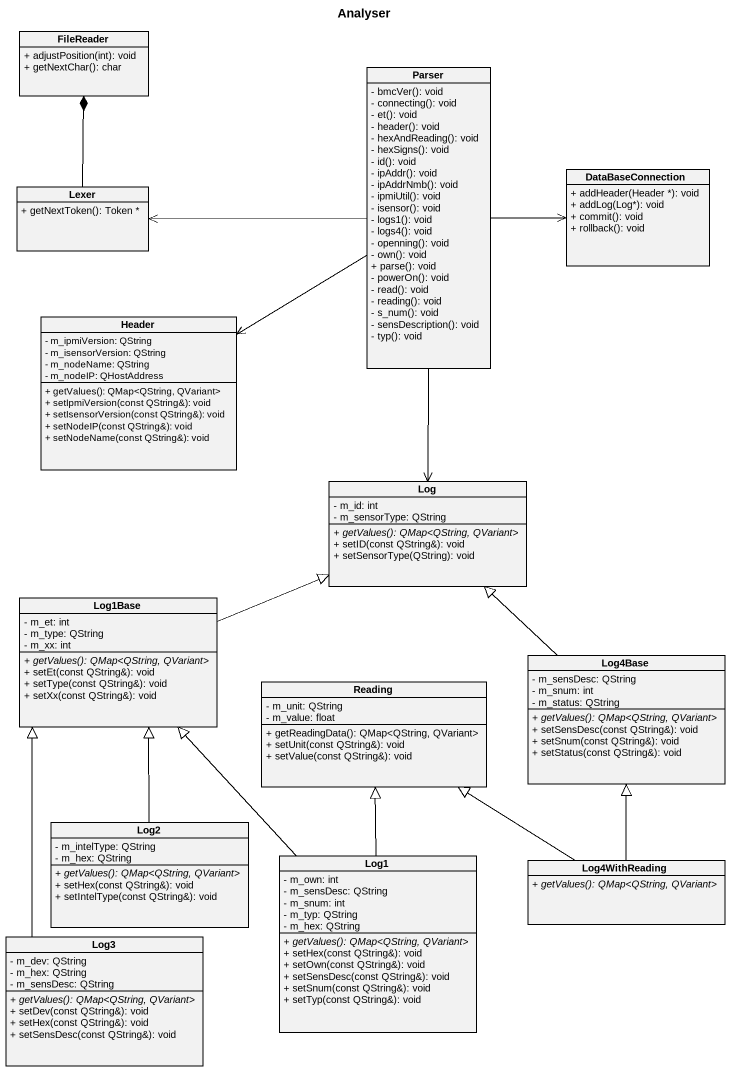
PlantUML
@startuml
title Analyser
hide circle
hide empty members
skinparam classAttributeIconSize 0
class FileReader {
  + adjustPosition(int): void
  + getNextChar(): char
}
class Parser {
  - bmcVer(): void
  - connecting(): void
  - et(): void
  - header(): void
  - hexAndReading(): void
  - hexSigns(): void
  - id(): void
  - ipAddr(): void
  - ipAddrNmb(): void
  - ipmiUtil(): void
  - isensor(): void
  - logs1(): void
  - logs4(): void
  - openning(): void
  - own(): void
  + parse(): void
  - powerOn(): void
  - read(): void
  - reading(): void
  - s_num(): void
  - sensDescription(): void
  - typ(): void
}
class DataBaseConnection {
  + addHeader(Header *): void
  + addLog(Log*): void
  + commit(): void
  + rollback(): void
}
class Lexer {
  + getNextToken(): Token *
}
class "Header" as Header_ {
  - m_ipmiVersion: QString
  - m_isensorVersion: QString
  - m_nodeName: QString
  - m_nodeIP: QHostAddress
  + getValues(): QMap<QString, QVariant>
  + setIpmiVersion(const QString&): void
  + setIsensorVersion(const QString&): void
  + setNodeIP(const QString&): void
  + setNodeName(const QString&): void
}
class Log {
  - m_id: int
  - m_sensorType: QString
  {abstract} + getValues(): QMap<QString, QVariant>
  + setID(const QString&): void
  + setSensorType(QString): void
}
class Log1Base {
  - m_et: int
  - m_type: QString
  - m_xx: int
  {abstract} + getValues(): QMap<QString, QVariant>
  + setEt(const QString&): void
  + setType(const QString&): void
  + setXx(const QString&): void
}
class Log4Base {
  - m_sensDesc: QString
  - m_snum: int
  - m_status: QString
  {abstract} + getValues(): QMap<QString, QVariant>
  + setSensDesc(const QString&): void
  + setSnum(const QString&): void
  + setStatus(const QString&): void
}
class Reading {
  - m_unit: QString
  - m_value: float
  + getReadingData(): QMap<QString, QVariant>
  + setUnit(const QString&): void
  + setValue(const QString&): void
}
class Log2 {
  - m_intelType: QString
  - m_hex: QString
  {abstract} + getValues(): QMap<QString, QVariant>
  + setHex(const QString&): void
  + setIntelType(const QString&): void
}
class Log1 {
  - m_own: int
  - m_sensDesc: QString
  - m_snum: int
  - m_typ: QString
  - m_hex: QString
  {abstract} + getValues(): QMap<QString, QVariant>
  + setHex(const QString&): void
  + setOwn(const QString&): void
  + setSensDesc(const QString&): void
  + setSnum(const QString&): void
  + setTyp(const QString&): void
}
class Log4WithReading {
  {abstract} + getValues(): QMap<QString, QVariant>
}
class Log3 {
  - m_dev: QString
  - m_hex: QString
  - m_sensDesc: QString
  {abstract} + getValues(): QMap<QString, QVariant>
  + setDev(const QString&): void
  + setHex(const QString&): void
  + setSensDesc(const QString&): void
}
Parser -right-> DataBaseConnection
Parser -left-> Lexer
Parser --> Log
Lexer -up-* FileReader
Header_ <-up- Parser
Log1Base -right-|> Log
Log4Base -up-|> Log
Log2 -up-|> Log1Base
Log1 -up-|> Log1Base
Log1 -up-|> Reading
Log4WithReading -up-|> Log4Base
Log4WithReading -up-|> Reading
Log3 -up-|> Log1Base
@enduml
